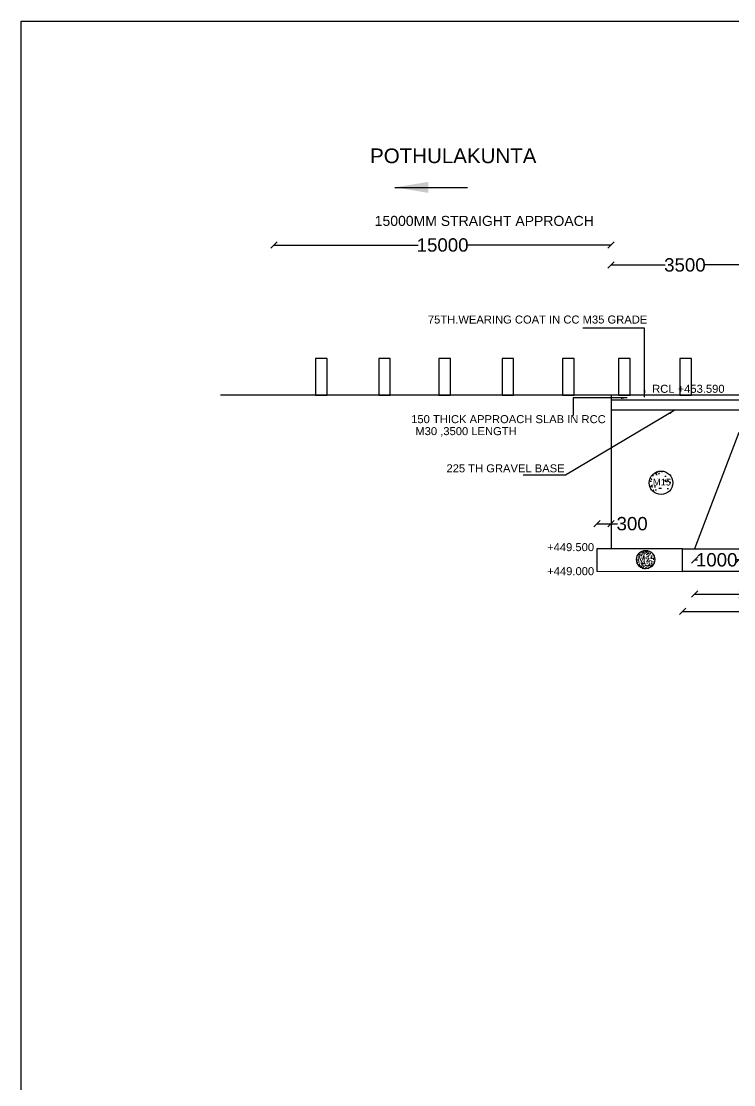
# Model space of a CAD drawing. Header units: millimetres. Extents: x 5124 to 3127140, y 2311 to 45962234.
# Drawn here: x 3078112 to 3088787, y 45946295 to 45962234 of the extents above; entities that cross this region are included whole.
import ezdxf

# ---------------------------------------------------------------- set-up
doc = ezdxf.new("R2010")
doc.units = ezdxf.units.MM
doc.header["$MEASUREMENT"] = 0
for name, color, linetype in [('DIMENSION', 7, 'Continuous'), ('DRAWING', 7, 'Continuous'), ('TEXT', 7, 'Continuous')]:
    doc.layers.add(name, color=color, linetype=linetype)
doc.styles.get("Standard").update_dxf_attribs({"font": 'arial.ttf', "height": 200})
doc.dimstyles.get("Standard").update_dxf_attribs({"dimtxt": 200, "dimasz": 110, "dimexe": 0.18, "dimexo": 0.0625, "dimgap": 0.09, "dimtad": 0, "dimtih": 1, "dimtoh": 1, "dimdec": 0, "dimzin": 0, "dimdsep": 46, "dimtxsty": 'Standard', "dimblk": 'OBLIQUE', "dimcen": 0.09, "dimse1": 1, "dimse2": 1, "dimadec": 0, "dimazin": 0, "dimtfac": 1, "dimtdec": 0, "dimtofl": 0, "dimtmove": 0, "dimatfit": 3, "dimfxl": 1, "dimtolj": 1, "dimtzin": 0, "dimarcsym": 0})

# ---------------------------------------------------------------- blocks, each defined once
blk = doc.blocks.new('_Oblique')
at = {"color": 0, "linetype": 'ByBlock', "lineweight": -2}
blk.add_line((-0.5, -0.5), (0.5, 0.5), dxfattribs=at)
blk = doc.blocks.new('*D22')
at = {"layer": 'Defpoints', "color": 0, "transparency": 16777216}
for p in [(3086949, 45954703), (3086738, 45954329), (3086949, 45954329)]:
    blk.add_point(p, dxfattribs=at)
at = {"layer": 'DIMENSION', "color": 0, "lineweight": -2, "transparency": 16777216}
for p, q in [((3086738, 45954703), (3086949, 45954703)), ((3086949, 45954703), (3087044, 45954703))]:
    blk.add_line(p, q, dxfattribs=at)
at = {"layer": 'DIMENSION', "color": 0, "lineweight": -2, "transparency": 16777216, "xscale": 95, "yscale": 95, "zscale": 95, "rotation": 180}
blk.add_blockref('_Oblique', (3086738, 45954703), dxfattribs=at)
at = {"layer": 'DIMENSION', "color": 0, "lineweight": -2, "transparency": 16777216, "xscale": 95, "yscale": 95, "zscale": 95}
blk.add_blockref('_Oblique', (3086949, 45954703), dxfattribs=at)
at = {"layer": 'DIMENSION', "color": 0, "transparency": 16777216, "insert": (3087265, 45954703), "char_height": 200, "attachment_point": 5}
blk.add_mtext('\\A1;300', dxfattribs=at)
blk = doc.blocks.new('*D23')
at = {"layer": 'Defpoints', "color": 0, "transparency": 16777216}
for p in [(3088201, 45954329), (3088863, 45954329), (3088863, 45954161)]:
    blk.add_point(p, dxfattribs=at)
at = {"layer": 'DIMENSION', "color": 0, "lineweight": -2, "transparency": 16777216}
for p, q in [((3088201, 45954161), (3088243, 45954161)), ((3088863, 45954161), (3088821, 45954161))]:
    blk.add_line(p, q, dxfattribs=at)
at = {"layer": 'DIMENSION', "color": 0, "lineweight": -2, "transparency": 16777216, "xscale": 95, "yscale": 95, "zscale": 95, "rotation": 180}
blk.add_blockref('_Oblique', (3088201, 45954161), dxfattribs=at)
at = {"layer": 'DIMENSION', "color": 0, "lineweight": -2, "transparency": 16777216, "xscale": 95, "yscale": 95, "zscale": 95}
blk.add_blockref('_Oblique', (3088863, 45954161), dxfattribs=at)
at = {"layer": 'DIMENSION', "color": 0, "transparency": 16777216, "insert": (3088532, 45954161), "char_height": 200, "attachment_point": 5}
blk.add_mtext('\\A1;1000', dxfattribs=at)
blk = doc.blocks.new('*D24')
at = {"layer": 'Defpoints', "color": 0, "transparency": 16777216}
for p in [(3088201, 45954329), (3090120, 45954329), (3090120, 45953648)]:
    blk.add_point(p, dxfattribs=at)
at = {"layer": 'DIMENSION', "color": 0, "lineweight": -2, "transparency": 16777216}
for p, q in [((3088201, 45953648), (3088862, 45953648)), ((3090120, 45953648), (3089459, 45953648))]:
    blk.add_line(p, q, dxfattribs=at)
at = {"layer": 'DIMENSION', "color": 0, "lineweight": -2, "transparency": 16777216, "xscale": 95, "yscale": 95, "zscale": 95, "rotation": 180}
blk.add_blockref('_Oblique', (3088201, 45953648), dxfattribs=at)
at = {"layer": 'DIMENSION', "color": 0, "lineweight": -2, "transparency": 16777216, "xscale": 95, "yscale": 95, "zscale": 95}
blk.add_blockref('_Oblique', (3090120, 45953648), dxfattribs=at)
at = {"layer": 'DIMENSION', "color": 0, "transparency": 16777216, "insert": (3089160, 45953648), "char_height": 200, "attachment_point": 5}
blk.add_mtext('\\A1;3000', dxfattribs=at)
blk = doc.blocks.new('*D25')
at = {"layer": 'Defpoints', "color": 0, "transparency": 16777216}
for p in [(3088022, 45953987), (3090309, 45953987), (3090309, 45953389)]:
    blk.add_point(p, dxfattribs=at)
at = {"layer": 'DIMENSION', "color": 0, "lineweight": -2, "transparency": 16777216}
for p, q in [((3088022, 45953389), (3088867, 45953389)), ((3090309, 45953389), (3089464, 45953389))]:
    blk.add_line(p, q, dxfattribs=at)
at = {"layer": 'DIMENSION', "color": 0, "lineweight": -2, "transparency": 16777216, "xscale": 95, "yscale": 95, "zscale": 95, "rotation": 180}
blk.add_blockref('_Oblique', (3088022, 45953389), dxfattribs=at)
at = {"layer": 'DIMENSION', "color": 0, "lineweight": -2, "transparency": 16777216, "xscale": 95, "yscale": 95, "zscale": 95}
blk.add_blockref('_Oblique', (3090309, 45953389), dxfattribs=at)
at = {"layer": 'DIMENSION', "color": 0, "transparency": 16777216, "insert": (3089165, 45953389), "char_height": 200, "attachment_point": 5}
blk.add_mtext('\\A1;3600', dxfattribs=at)
blk = doc.blocks.new('*D98')
at = {"layer": 'Defpoints', "color": 0, "transparency": 16777216}
for p in [(3081901, 45958880), (3081901, 45956632), (3086949, 45956632)]:
    blk.add_point(p, dxfattribs=at)
at = {"layer": 'DIMENSION', "color": 0, "lineweight": -2, "transparency": 16777216}
for p, q in [((3081901, 45958880), (3084058, 45958880)), ((3086949, 45958880), (3084791, 45958880))]:
    blk.add_line(p, q, dxfattribs=at)
at = {"layer": 'DIMENSION', "color": 0, "lineweight": -2, "transparency": 16777216, "xscale": 95, "yscale": 95, "zscale": 95, "rotation": 180}
blk.add_blockref('_Oblique', (3081901, 45958880), dxfattribs=at)
at = {"layer": 'DIMENSION', "color": 0, "lineweight": -2, "transparency": 16777216, "xscale": 95, "yscale": 95, "zscale": 95}
blk.add_blockref('_Oblique', (3086949, 45958880), dxfattribs=at)
at = {"layer": 'DIMENSION', "color": 0, "transparency": 16777216, "insert": (3084425, 45958880), "char_height": 200, "attachment_point": 5}
blk.add_mtext('\\A1;15000', dxfattribs=at)
blk = doc.blocks.new('*D99')
at = {"layer": 'Defpoints', "color": 0, "transparency": 16777216}
for p in [(3089163, 45958581), (3089163, 45957182), (3086949, 45956632)]:
    blk.add_point(p, dxfattribs=at)
at = {"layer": 'DIMENSION', "color": 0, "lineweight": -2, "transparency": 16777216}
for p, q in [((3086949, 45958581), (3087758, 45958581)), ((3089163, 45958581), (3088355, 45958581))]:
    blk.add_line(p, q, dxfattribs=at)
at = {"layer": 'DIMENSION', "color": 0, "lineweight": -2, "transparency": 16777216, "xscale": 95, "yscale": 95, "zscale": 95, "rotation": 180}
blk.add_blockref('_Oblique', (3086949, 45958581), dxfattribs=at)
at = {"layer": 'DIMENSION', "color": 0, "lineweight": -2, "transparency": 16777216, "xscale": 95, "yscale": 95, "zscale": 95}
blk.add_blockref('_Oblique', (3089163, 45958581), dxfattribs=at)
at = {"layer": 'DIMENSION', "color": 0, "transparency": 16777216, "insert": (3088056, 45958581), "char_height": 200, "attachment_point": 5}
blk.add_mtext('\\A1;3500', dxfattribs=at)

msp = doc.modelspace()

# ---------------------------------------------------------------- hatches: boundary and pattern name
at = {"layer": 'DRAWING'}
h = msp.add_hatch(dxfattribs=at)
h.set_pattern_fill('AR-CONC', color=256, scale=35, style=0)
h.set_pattern_definition([(50, (0, 0), (251.0410639, -21.9632472), [26.25, -288.75]), (355, (0, 0), (-48.5629668, 263.2672468), [21, -231]), (100.4514, (20.92, -1.83), (202.4782836, 241.3038397), [22.3090665, -245.3997392]), (46.1842, (0, 70), (373.534367, -57.931655), [39.375, -433.125]), (96.6356, (31.13, 65.17), (327.131947, 340.9412548), [33.4636008, -368.09955]), (351.1842, (0, 70), (327.1316808, 340.9415103), [31.5, -346.5]), (21, (35, 52.5), (208.9174682, -140.9166117), [26.25, -288.75]), (326, (35, 52.5), (85.1603662, 253.8025158), [21, -231]), (71.4514, (52.4, 40.76), (294.07792, 112.8856738), [22.3090665, -245.3997392]), (37.5, (0, 0), (4.25594936, 116.51284884), [0, -228.2, 0, -234.5, 0, -231.875]), (7.5, (0, 0), (92.0743381, 138.04409916), [0, -133.7, 0, -222.95, 0, -88.375]), (327.5, (-78.05, 0), (186.83785266, -7.8942051), [0, -87.5, 0, -273, 0, -362.25]), (317.5, (-113.05, 0), (204.11515927, 35.0367438), [0, -113.75, 0, -181.3, 0, -257.25])])
h.paths.add_polyline_path([(3087522.1, 45955316.5, 1), (3087874.7, 45955316.5, 1)])
h.paths.add_polyline_path([(3087551.9, 45955401.4), (3087857.7, 45955401.4), (3087857.7, 45955249.3), (3087551.9, 45955249.3)], flags=24)
h = msp.add_hatch(dxfattribs=at)
h.set_pattern_fill('AR-CONC', color=256, scale=10, style=0)
h.set_pattern_definition([(50, (0, 0), (71.72601826, -6.2752135), [7.5, -82.5]), (355, (0, 0), (-13.87513336, 75.21921337), [6, -66]), (100.4514, (5.98, -0.52), (57.85093817, 68.94395421), [6.374019, -70.1142112]), (46.1842, (0, 20), (106.72410486, -16.55190143), [11.25, -123.75]), (96.6356, (8.89, 18.62), (93.46627055, 97.4117871), [9.5610288, -105.1713]), (351.1842, (0, 20), (93.46619451, 97.4118601), [9, -99]), (21, (10, 15), (59.69070521, -40.26188907), [7.5, -82.5]), (326, (10, 15), (24.33153319, 72.5150045), [6, -66]), (71.4514, (14.974, 11.645), (84.02226286, 32.25304967), [6.374019, -70.1142112]), (37.5, (0, 0), (1.215985532, 33.289385383), [0, -65.2, 0, -67, 0, -66.25]), (7.5, (0, 0), (26.306953744, 39.441171188), [0, -38.2, 0, -63.7, 0, -25.25]), (327.5, (-22.3, 0), (53.382243617, -2.255487173), [0, -25, 0, -78, 0, -103.5]), (317.5, (-32.3, 0), (58.318616934, 10.010498233), [0, -32.5, 0, -51.8, 0, -73.5])])
h.paths.add_polyline_path([(3087330.5, 45954166.3, 1.000001), (3087604.4, 45954166.3, 1)])
h.paths.add_polyline_path([(3087320.9, 45954251.2), (3087626.7, 45954251.2), (3087626.7, 45954099.1), (3087320.9, 45954099.1)], flags=9)

# ---------------------------------------------------------------- linework, layer by layer
for points in [[(3078112, 45962233.9), (3127131.6, 45962233.9), (3127131.6, 45928892.7), (3078112, 45928892.7)], [(3082695.4, 45957181.6), (3082522.9, 45957181.6), (3082522.9, 45956631.6), (3082695.4, 45956631.6)], [(3083641.8, 45957181.6), (3083469.4, 45957181.6), (3083469.4, 45956631.6), (3083641.8, 45956631.6)], [(3084541.6, 45957181.6), (3084369.1, 45957181.6), (3084369.1, 45956631.6), (3084541.6, 45956631.6)], [(3085488, 45957181.6), (3085315.6, 45957181.6), (3085315.6, 45956631.6), (3085488, 45956631.6)], [(3086395.5, 45957181.6), (3086223, 45957181.6), (3086223, 45956631.6), (3086395.5, 45956631.6)], [(3087234.5, 45957181.6), (3087062, 45957181.6), (3087062, 45956631.6), (3087234.5, 45956631.6)], [(3088152.8, 45957181.6), (3087980.4, 45957181.6), (3087980.4, 45956631.6), (3088152.8, 45956631.6)]]:
    msp.add_lwpolyline(points, close=True, dxfattribs=at)
for points in [[(3086949.1, 45956631.6), (3081099.4, 45956631.6)], [(3088862.6, 45956631.6), (3086949.1, 45956631.6), (3086949.1, 45956557.5)], [(3096979.2, 45956557.5), (3086949.1, 45956557.5)], [(3086949.1, 45956557.5), (3086949.1, 45954328.8)], [(3088862.6, 45956404.5), (3086949.1, 45956404.5)], [(3088862.6, 45956071.4), (3088200.8, 45954328.8)], [(3088022, 45954328.8), (3090308.8, 45954328.8), (3090308.8, 45953986.6), (3088022, 45953986.6), (3088022, 45954328.8), (3086738.1, 45954328.8), (3086738.1, 45953992.6), (3088022, 45953986.6)]]:
    msp.add_lwpolyline(points, dxfattribs=at)
for centre, radius in [((3087698.4, 45955316.5), 176.3), ((3087467.5, 45954166.3), 137)]:
    msp.add_circle(centre, radius, dxfattribs=at)

# ---------------------------------------------------------------- texts
at = {"layer": 'DRAWING', "char_height": 100, "width": 483.458, "attachment_point": 1}
for insert in [(3087576.9, 45955376.4), (3087345.9, 45954226.2)]:
    msp.add_mtext('M15', dxfattribs=dict(at, insert=insert))
at = {"layer": 'TEXT'}
for s, height, p in [('POTHULAKUNTA', 220, (3083338.3, 45960107.4)), ('15000MM STRAIGHT APPROACH', 150, (3083408.1, 45959166.9)), ('75TH.WEARING COAT IN CC M35 GRADE', 120, (3084204.8, 45957703.6)), ('RCL +453.590', 120, (3087565, 45956665.3)), ('150 THICK APPROACH SLAB IN RCC', 120, (3083954.1, 45956210.4)), ('M30 ,3500 LENGTH', 120, (3084016.8, 45956030.8)), ('225 TH GRAVEL BASE', 120, (3084482.9, 45955473.2)), ('+449.500', 120, (3085991.4, 45954292.3)), ('+449.000', 120, (3085992.4, 45953932.1))]:
    msp.add_text(s, height=height, dxfattribs=at).set_placement(p)

# ---------------------------------------------------------------- dimensions: what is measured, and where the dimension line sits
at = {"layer": 'DIMENSION'}
for base, p1, p2, text, picture, middle in [((3081900.5, 45958880.5), (3086949.1, 45956631.6), (3081900.5, 45956631.6), '15000', '*D98', (3084424.8, 45958880.5)), ((3089163.4, 45958580.8), (3086949.1, 45956631.6), (3089163.4, 45957181.6), '3500', '*D99', (3088056.2, 45958580.8)), ((3086949.1, 45954703.2), (3086738.1, 45954328.8), (3086949.1, 45954328.8), '300', '*D22', (3087264.7, 45954703.2)), ((3088862.6, 45954160.7), (3088200.8, 45954328.8), (3088862.6, 45954328.8), '1000', '*D23', (3088531.7, 45954160.7)), ((3090119.9, 45953648.2), (3088200.8, 45954328.8), (3090119.9, 45954328.8), '3000', '*D24', (3089160.4, 45953648.2)), ((3090308.8, 45953389.3), (3088022, 45953986.6), (3090308.8, 45953986.6), '3600', '*D25', (3089165.4, 45953389.3))]:
    dim = msp.add_linear_dim(base=base, p1=p1, p2=p2, text=text, dimstyle='Standard', override={"dimasz": 95, "dimarcsym": 1}, dxfattribs=at)
    dim.commit()
    dim.dimension.update_dxf_attribs({"geometry": picture, "text_midpoint": middle})

# ---------------------------------------------------------------- leaders
msp.add_leader([(3083710.2, 45959744), (3084798.9, 45959744)], dimstyle='Standard', override={"dimasz": 500, "dimgap": 0.09, "dimtad": 0, "dimarcsym": 1}, dxfattribs=at)
at = {"layer": 'DRAWING'}
for points in [[(3087450.2, 45956601.6), (3087450.2, 45957636.5), (3086527.9, 45957636.5)], [(3087191.7, 45956588.1), (3086383.8, 45956588.1), (3086383.8, 45956324.7)], [(3087905.8, 45956404.5), (3086264.3, 45955433.2), (3085631.7, 45955433.2)]]:
    msp.add_leader(points, dimstyle='Standard', override={"dimasz": 95, "dimgap": 0.09, "dimtad": 0, "dimarcsym": 1}, dxfattribs=at)

doc.saveas('drawing.dxf')
